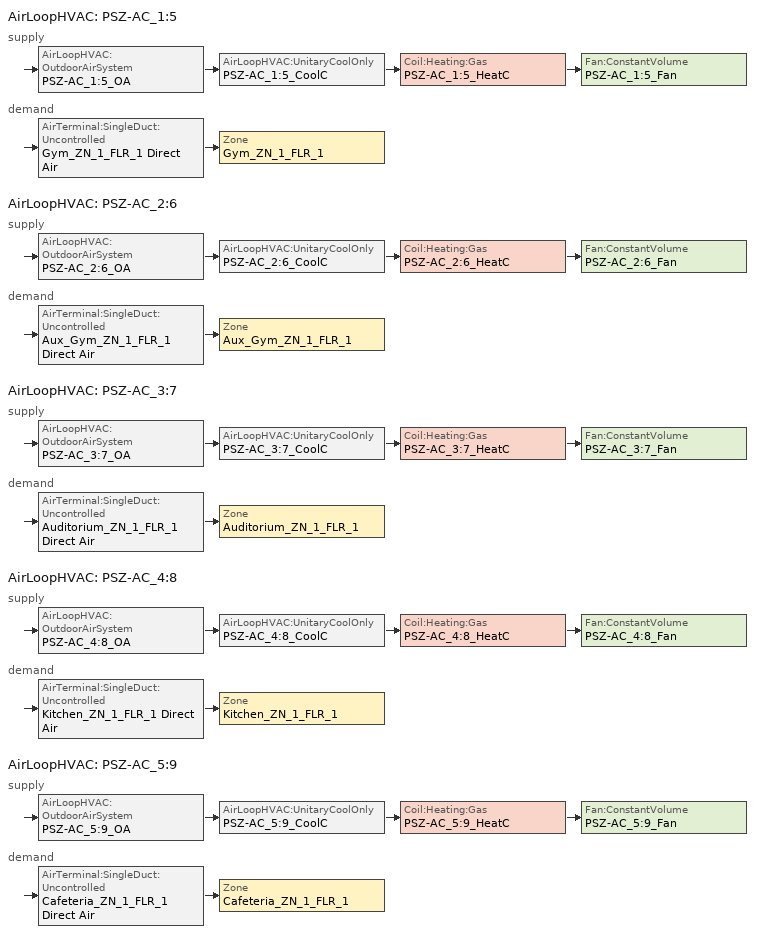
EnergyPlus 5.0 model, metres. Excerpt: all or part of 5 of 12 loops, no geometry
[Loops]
AirLoopHVAC 'PSZ-AC_1:5'
 supply: AirLoopHVAC:OutdoorAirSystem 'PSZ-AC_1:5_OA' > AirLoopHVAC:UnitaryCoolOnly 'PSZ-AC_1:5_CoolC' > Coil:Heating:Gas 'PSZ-AC_1:5_HeatC' > Fan:ConstantVolume 'PSZ-AC_1:5_Fan'
 demand: AirTerminal:SingleDuct:Uncontrolled 'Gym_ZN_1_FLR_1 Direct Air' > Zone 'Gym_ZN_1_FLR_1'
AirLoopHVAC 'PSZ-AC_2:6'
 supply: AirLoopHVAC:OutdoorAirSystem 'PSZ-AC_2:6_OA' > AirLoopHVAC:UnitaryCoolOnly 'PSZ-AC_2:6_CoolC' > Coil:Heating:Gas 'PSZ-AC_2:6_HeatC' > Fan:ConstantVolume 'PSZ-AC_2:6_Fan'
 demand: AirTerminal:SingleDuct:Uncontrolled 'Aux_Gym_ZN_1_FLR_1 Direct Air' > Zone 'Aux_Gym_ZN_1_FLR_1'
AirLoopHVAC 'PSZ-AC_3:7'
 supply: AirLoopHVAC:OutdoorAirSystem 'PSZ-AC_3:7_OA' > AirLoopHVAC:UnitaryCoolOnly 'PSZ-AC_3:7_CoolC' > Coil:Heating:Gas 'PSZ-AC_3:7_HeatC' > Fan:ConstantVolume 'PSZ-AC_3:7_Fan'
 demand: AirTerminal:SingleDuct:Uncontrolled 'Auditorium_ZN_1_FLR_1 Direct Air' > Zone 'Auditorium_ZN_1_FLR_1'
AirLoopHVAC 'PSZ-AC_4:8'
 supply: AirLoopHVAC:OutdoorAirSystem 'PSZ-AC_4:8_OA' > AirLoopHVAC:UnitaryCoolOnly 'PSZ-AC_4:8_CoolC' > Coil:Heating:Gas 'PSZ-AC_4:8_HeatC' > Fan:ConstantVolume 'PSZ-AC_4:8_Fan'
 demand: AirTerminal:SingleDuct:Uncontrolled 'Kitchen_ZN_1_FLR_1 Direct Air' > Zone 'Kitchen_ZN_1_FLR_1'
AirLoopHVAC 'PSZ-AC_5:9'
 supply: AirLoopHVAC:OutdoorAirSystem 'PSZ-AC_5:9_OA' > AirLoopHVAC:UnitaryCoolOnly 'PSZ-AC_5:9_CoolC' > Coil:Heating:Gas 'PSZ-AC_5:9_HeatC' > Fan:ConstantVolume 'PSZ-AC_5:9_Fan'
 demand: AirTerminal:SingleDuct:Uncontrolled 'Cafeteria_ZN_1_FLR_1 Direct Air' > Zone 'Cafeteria_ZN_1_FLR_1'
[Fan:ConstantVolume] Availablility Schedule=HVACOperationSchd; Maximum Flow Rate=AUTOSIZE; Motor In Airstream Fraction=1
Name | Fan Efficiency | Pressure Rise | Motor Efficiency
PSZ-AC_1:5_Fan | 0.6045 | 1017.592 | 0.93
PSZ-AC_2:6_Fan; PSZ-AC_3:7_Fan; PSZ-AC_5:9_Fan | 0.5915 | 1109.648 | 0.91
PSZ-AC_4:8_Fan | 0.53625 | 622 | 0.825
[Fan:ZoneExhaust] Availability Schedule=HVACOperationSchd; Fan Efficiency=1; Pressure Rise {Pa}=1.0e-006
Name | Maximum Flow Rate {m3/s} [*******]
Cafeteria_ZN_1_FLR_1 Exhaust Fan | 1.6288
Kitchen_ZN_1_FLR_1 Exhaust Fan | 0.2592
[Coil:Heating:Gas] Availablility Schedule=ALWAYS_ON; Nominal Capacity {W}=AUTOSIZE
Name | Gas Burner Efficiency
PSZ-AC_1:5_HeatC; PSZ-AC_2:6_HeatC; PSZ-AC_3:7_HeatC; PSZ-AC_5:9_HeatC | 0.78
PSZ-AC_4:8_HeatC | 0.8
[Coil:Cooling:DX:SingleSpeed] Availablility Schedule=ALWAYS_ON; Rated Total Cooling Capacity {W}=AUTOSIZE; Rated Sensible Heat Ratio=AUTOSIZE; Rated Air Flow Rate {m3/s}=AUTOSIZE
Name | Rated COP | Total Cooling Capacity Function of Temperature Curve | Total Cooling Capacity Function of Flow Fraction Curve | Energy Input Ratio Function of Temperature Curve | Energy Input Ratio Function of Flow Fraction Curve | Part Load Fraction Correlation Curve
PSZ-AC_1:5_CoolC DXCoil | 3.13381 | Measured_CoolCStandard10Ton_CapFT | Measured_CoolCStandard10Ton_CapFF | Measured_CoolCStandard10Ton_EIRFT | Measured_CoolCStandard10Ton_EIRFFF | No_PLR_Degredation
PSZ-AC_2:6_CoolC DXCoil; PSZ-AC_3:7_CoolC DXCoil; PSZ-AC_5:9_CoolC DXCoil | 3.23372 | Measured_CoolCStandard10Ton_CapFT | Measured_CoolCStandard10Ton_CapFF | Measured_CoolCStandard10Ton_EIRFT | Measured_CoolCStandard10Ton_EIRFFF | No_PLR_Degredation
PSZ-AC_4:8_CoolC DXCoil | 3.66668 | Cool-Cap-fT | ConstantCubic | Cool-EIR-fT | ConstantCubic | Cool-PLF-fPLR
[Zone equipment]
Auditorium_ZN_1_FLR_1: Auditorium_ZN_1_FLR_1 Direct Air
Aux_Gym_ZN_1_FLR_1: Aux_Gym_ZN_1_FLR_1 Direct Air
Cafeteria_ZN_1_FLR_1: Cafeteria_ZN_1_FLR_1 Exhaust Fan, Cafeteria_ZN_1_FLR_1 Direct Air
Gym_ZN_1_FLR_1: Gym_ZN_1_FLR_1 Direct Air
Kitchen_ZN_1_FLR_1: Kitchen_ZN_1_FLR_1 Exhaust Fan, Kitchen_ZN_1_FLR_1 Direct Air
[Sizing:Zone] Zone Cooling Design Supply Air Temperature {C}=12.8; Zone Heating Design Supply Air Temperature {C}=50; Zone Cooling Design Supply Air Humidity Ratio {kg-H20/kg-air}=0.0085; Zone Heating Design Supply Air Humidity Ratio {kg-H20/kg-air}=0.008; Outdoor Air Method=Flow/Person; Cooling Design Air Flow Method {Flow/Zone | DesignDay | DesignDay}=DesignDay; Heating Design Air Flow Method {Flow/Zone | DesignDay}=DesignDay
Name | Outside Air Flow per Person {(m3/s)/person} | Cooling Minimum Air Flow
Auditorium_ZN_1_FLR_1; Kitchen_ZN_1_FLR_1 | 0.008
Aux_Gym_ZN_1_FLR_1; Gym_ZN_1_FLR_1 | 0.01
Cafeteria_ZN_1_FLR_1 | 0.01 | 1.628
[ZoneControl:Thermostat] Control Type Schedule=Dual Zone Control Type Sched
Name | Zone | Control 1
Auditorium_ZN_1_FLR_1 Thermostat | Auditorium_ZN_1_FLR_1 | Auditorium_ZN_1_FLR_1 DualSPSched
Aux_Gym_ZN_1_FLR_1 Thermostat | Aux_Gym_ZN_1_FLR_1 | Aux_Gym_ZN_1_FLR_1 DualSPSched
Cafeteria_ZN_1_FLR_1 Thermostat | Cafeteria_ZN_1_FLR_1 | Cafeteria_ZN_1_FLR_1 DualSPSched
Gym_ZN_1_FLR_1 Thermostat | Gym_ZN_1_FLR_1 | Gym_ZN_1_FLR_1 DualSPSched
Kitchen_ZN_1_FLR_1 Thermostat | Kitchen_ZN_1_FLR_1 | Kitchen_ZN_1_FLR_1 DualSPSched
[ThermostatSetpoint:DualSetpoint]
Name | Heating Setpoint Temperature Schedule | Cooling Setpoint Temperature Schedule
Auditorium_ZN_1_FLR_1 DualSPSched; Aux_Gym_ZN_1_FLR_1 DualSPSched; Cafeteria_ZN_1_FLR_1 DualSPSched; Gym_ZN_1_FLR_1 DualSPSched | HTGSETP_SCH | CLGSETP_SCH
Kitchen_ZN_1_FLR_1 DualSPSched | HTGSETP_SCH_BathCorrMechKitchen | CLGSETP_SCH_BathCorrMechKitchen
[SetpointManager:SingleZone:Reheat] Control Variable=Temperature; Minimum Supply Air Temperature C=10; Maximum Supply Air Temperature C=50
Name | Control Zone | Setpoint Node or NodeList
SupAirTemp MngrAuditorium_ZN_1_FLR_1 | Auditorium_ZN_1_FLR_1 | PSZ-AC_3:7 Supply Equipment Outlet Node
SupAirTemp MngrAux_Gym_ZN_1_FLR_1 | Aux_Gym_ZN_1_FLR_1 | PSZ-AC_2:6 Supply Equipment Outlet Node
SupAirTemp MngrCafeteria_ZN_1_FLR_1 | Cafeteria_ZN_1_FLR_1 | PSZ-AC_5:9 Supply Equipment Outlet Node
SupAirTemp MngrGym_ZN_1_FLR_1 | Gym_ZN_1_FLR_1 | PSZ-AC_1:5 Supply Equipment Outlet Node
SupAirTemp MngrKitchen_ZN_1_FLR_1 | Kitchen_ZN_1_FLR_1 | PSZ-AC_4:8 Supply Equipment Outlet Node
[Sizing:System] Type Of Load To Size On {Sensible}=Sensible; Design Outdoor Air Flow Rate {m3/s}=AUTOSIZE; Minimum System Air Flow Ratio=1; Preheat Design Temperature {C}=7; Preheat Design Humidity Ratio {kg-H2O/kg-air}=0.008; Precool Design Temperature {C}=12.8; Precool Design Humidity Ratio {kg-H2O/kg-air}=0.008; Central Cooling Design Supply Air Temperature {C}=12.8; Central Heating Design Supply Air Temperature {C}=40; Sizing Option {Coincident | NonCoincident}=NonCoincident; Central Cooling Design Supply Air Humidity Ratio {kg-H2O/kg-air}=0.0085; Central Heating Design Supply Air Humidity Ratio {kg-H2O/kg-air}=0.008; Cooling Design Air Flow Method=DesignDay; Heating Design Air Flow Method=DesignDay
Name | 100% Outdoor Air in Cooling {Yes | No} | 100% Outdoor Air in Heating {Yes | No}
PSZ-AC_1:5; PSZ-AC_2:6; PSZ-AC_3:7; PSZ-AC_5:9 | No | No
PSZ-AC_4:8 | YES | YES
[Controller:OutdoorAir] Minimum Outdoor Air Flow Rate {m3/s}=AUTOSIZE; Maximum Outdoor Air Flow Rate {m3/s}=AUTOSIZE; Economizer Control Action Type=ModulateFlow; Economizer Maximum Limit Dry-Bulb Temperature {C}=28; Economizer Maximum Limit Enthalpy {J/kg}=64000; Economizer Minimum Limit Dry-Bulb Temperature {C}=-100; Lockout Type=NoLockout; Minimum Limit Type=FixedMinimum; Minimum Outdoor Air Schedule=MinOA_Sched
Name | Economizer Control Type
PSZ-AC_1:5_OA_Controller; PSZ-AC_2:6_OA_Controller; PSZ-AC_3:7_OA_Controller; PSZ-AC_5:9_OA_Controller | DifferentialDryBulb
PSZ-AC_4:8_OA_Controller | NoEconomizer
[AirLoopHVAC] Design Supply Air Flow Rate {m3/s}=AUTOSIZE
PSZ-AC_1:5; PSZ-AC_2:6; PSZ-AC_3:7; PSZ-AC_4:8; PSZ-AC_5:9
[AirLoopHVAC:UnitaryCoolOnly] Availablility Schedule=ALWAYS_ON
Name | Cooling Coil
PSZ-AC_1:5_CoolC | PSZ-AC_1:5_CoolC DXCoil
PSZ-AC_2:6_CoolC | PSZ-AC_2:6_CoolC DXCoil
PSZ-AC_3:7_CoolC | PSZ-AC_3:7_CoolC DXCoil
PSZ-AC_4:8_CoolC | PSZ-AC_4:8_CoolC DXCoil
PSZ-AC_5:9_CoolC | PSZ-AC_5:9_CoolC DXCoil
[AirTerminal:SingleDuct:Uncontrolled] Availability Schedule=ALWAYS_ON; Maximum Air Flow Rate {m3/s}=AUTOSIZE
Auditorium_ZN_1_FLR_1 Direct Air; Aux_Gym_ZN_1_FLR_1 Direct Air; Cafeteria_ZN_1_FLR_1 Direct Air; Gym_ZN_1_FLR_1 Direct Air; Kitchen_ZN_1_FLR_1 Direct Air
[SetpointManager:MixedAir]
Name | Control Variable {Temperature} | Control Variable | Setpoint Node or NodeList
PSZ-AC_1:5_CoolC SAT Manager; PSZ-AC_2:6_CoolC SAT Manager; PSZ-AC_3:7_CoolC SAT Manager; PSZ-AC_4:8_CoolC SAT Manager; PSZ-AC_5:9_CoolC SAT Manager | Temperature
PSZ-AC_1:5_HeatC MixedAir Manager |  | Temperature | PSZ-AC_1:5_HeatC-PSZ-AC_1:5_FanNode
PSZ-AC_1:5_OAMixed Air Temp Manager |  | Temperature | PSZ-AC_1:5_OA-PSZ-AC_1:5_CoolCNode
PSZ-AC_2:6_HeatC MixedAir Manager |  | Temperature | PSZ-AC_2:6_HeatC-PSZ-AC_2:6_FanNode
PSZ-AC_2:6_OAMixed Air Temp Manager |  | Temperature | PSZ-AC_2:6_OA-PSZ-AC_2:6_CoolCNode
PSZ-AC_3:7_HeatC MixedAir Manager |  | Temperature | PSZ-AC_3:7_HeatC-PSZ-AC_3:7_FanNode
PSZ-AC_3:7_OAMixed Air Temp Manager |  | Temperature | PSZ-AC_3:7_OA-PSZ-AC_3:7_CoolCNode
PSZ-AC_4:8_HeatC MixedAir Manager |  | Temperature | PSZ-AC_4:8_HeatC-PSZ-AC_4:8_FanNode
PSZ-AC_4:8_OAMixed Air Temp Manager |  | Temperature | PSZ-AC_4:8_OA-PSZ-AC_4:8_CoolCNode
PSZ-AC_5:9_HeatC MixedAir Manager |  | Temperature | PSZ-AC_5:9_HeatC-PSZ-AC_5:9_FanNode
PSZ-AC_5:9_OAMixed Air Temp Manager |  | Temperature | PSZ-AC_5:9_OA-PSZ-AC_5:9_CoolCNode
[Refrigeration:Case] Availablility Schedule=ALWAYS_ON; Zone=Kitchen_ZN_1_FLR_1; Rated Ambient Temperature {C}=23.88; Rated Ambient Relative Humidity {%}=55; Rated Total Cooling Capacity per Unit length {W/m}=734; Case Length {m}=7.32; Latent Case Credit Curve Type=CaseTemperatureMethod; Standard Case Lighting Power per Unit Length {W/m}=33; Case Lighting Schedule=BLDG_LIGHT_SCH; Fraction Of Lighting Energy To Case=1; Case Anti-Sweat Heater Power per Unit Length {W/m}=0; Minimum Anti-Sweat Heater Power per Unit Length {W/m}=0; Anti-Sweat Heater Control Type {******}=None; Humidity At Zero Anti-Sweat Heater Energy {%}=0; Case Height {m}=0; Defrost Energy Correction Curve Type=None; Under Case HVAC Return Air Fraction=0
Name | Rated Latent Heat Ratio | Rated Runtime Fraction | Case Operating Temperature {C} | Latent Case Credit Curve | Standard Case Fan Power per Unit Length {W/m} | Operating Case Fan Power per Unit Length {W/m} | Fraction of Anti-Sweat Heater Energy To Case | Case Defrost Power per Unit Length {W/m} | Case Defrost Type | Case Defrost Schedule | Case Defrost Drip-Down Schedule | Refrigerated Case Restocking Schedule | Case Credit Fraction Schedule | Case Defrost Type {*******}
Kitchen_ZN_1_FLR_1_Case:1_WALKINFREEZER | 0.1 | 0.4 | -23 | Kitchen_ZN_1_FLR_1_Case:1_WALKINFREEZERSingleShelfHorizontal_LatentEnergyMult | 68.3 | 68.3 | 0 | 410 | ELECTRIC | Kitchen_ZN_1_FLR_1_Case:1_WALKINFREEZER_CaseDefrost2aDaySched | Kitchen_ZN_1_FLR_1_Case:1_WALKINFREEZER_CaseDripDown2aDaySched | Kitchen_ZN_1_FLR_1_Case:1_WALKINFREEZER_WalkInStockingSched | Kitchen_ZN_1_FLR_1_Case:1_WALKINFREEZER_CaseCreditReduxSched
Kitchen_ZN_1_FLR_1_Case:2_SELFCONTAINEDDISPLAYCASE | 0.08 | 0.85 | 2 | Kitchen_ZN_1_FLR_1_Case:2_SELFCONTAINEDDISPLAYCASEMultiShelfVertical_LatentEnergyMult | 55 | 55 | 0.2 | 0 |  |  |  | Kitchen_ZN_1_FLR_1_Case:2_SELFCONTAINEDDISPLAYCASE_CaseStockingSched |  | NONE
[Refrigeration:CompressorRack] Heat Rejection Location {OUTDOORS | ZONE}=OUTDOORS; Design Condenser Fan Power {W}=750; Condenser Type=AIRCOOLED
Name | Design Compressor Rack COP {W/W} | Compressor Rack COP As Function Of Temperature Curve | Condenser Fan Power Function of Temperature Curve | Refrigeration Case Name or CaseList
RACK1 | 1.5 | RACK1_RackCOPfTCurve | RACK1_RackCondFanCurve2 | Kitchen_ZN_1_FLR_1_Case:1_WALKINFREEZER
RACK2 | 3 | RACK2_RackCOPfTCurve |  | Kitchen_ZN_1_FLR_1_Case:2_SELFCONTAINEDDISPLAYCASE
[Schedule:Compact]
ALWAYS_ON: Through: 12/31, For: AllDays, Until: 24:00, 1
BLDG_LIGHT_SCH: Through: 6/30, For: Weekdays SummerDesignDay, Until: 07:00, 0.1773, Until: 21:00, 0.9, Until: 24:00, 0.1773, For: AllOtherDays, Until: 24:00, 0.1773, Through: 9/1, For: Weekdays SummerDesignDay, Until: 08:00, 0.1773, Until: 20:00, 0.5, Until: 24:00, 0.1773, For: AllOtherDays, Until: 24:00, 0.1773, Through: 12/31, For: Weekdays SummerDesignDay, Until: 07:00, 0.1773, Until: 21:00, 0.9, Until: 24:00, 0.1773, For: AllOtherDays, Until: 24:00, 0.1773
CLGSETP_SCH: Temperature, Through: 6/30, For: SummerDesignDay, Until: 24:00, 24, For: WeekEnds Holidays WinterDesignDay, Until: 24:00, 27, For: AllOtherDays, Until: 06:00, 27, Until: 21:00, 24, Until: 24:00, 27, Through: 9/1, For: SummerDesignDay, Until: 24:00, 24, For: WeekEnds Holidays WinterDesignDay, Until: 24:00, 27, For: AllOtherDays, Until: 07:00, 27, Until: 18:00, 24, Until: 24:00, 27, Through: 12/31, For: SummerDesignDay, Until: 24:00, 24, For: WeekEnds Holidays WinterDesignDay, Until: 24:00, 27, For: AllOtherDays, Until: 06:00, 27, Until: 21:00, 24, Until: 24:00, 27
CLGSETP_SCH_BathCorrMechKitchen: Temperature, Through: 12/31, For: SummerDesignDay, Until: 06:00, 27, Until: 21:00, 24, Until: 24:00, 27, For: AllOtherDays, Until: 24:00, 27
HTGSETP_SCH: Temperature, Through: 6/30, For: WinterDesignDay, Until: 24:00, 21, For: WeekEnds Holidays SummerDesignDay, Until: 24:00, 16, For: AllOtherDays, Until: 06:00, 16, Until: 21:00, 21, Until: 24:00, 16, Through: 9/1, For: WinterDesignDay, Until: 24:00, 21, For: WeekEnds Holidays SummerDesignDay, Until: 24:00, 16, For: AllOtherDays, Until: 07:00, 16, Until: 18:00, 21, Until: 24:00, 16, Through: 12/31, For: WinterDesignDay, Until: 24:00, 21, For: WeekEnds Holidays SummerDesignDay, Until: 24:00, 16, For: AllOtherDays, Until: 06:00, 16, Until: 21:00, 21, Until: 24:00, 16
HTGSETP_SCH_BathCorrMechKitchen: Temperature, Through: 12/31, For: WinterDesignDay, Until: 06:00, 16, Until: 21:00, 21, Until: 24:00, 16, For: AllOtherDays, Until: 24:00, 16
HVACOperationSchd; MinOA_Sched: Through: 12/31, For: Weekdays SummerDesignDay, Until: 06:00, 0, Until: 21:00, 1, Until: 24:00, 0, For: AllOtherDays, Until: 24:00, 0
Dual Zone Control Type Sched: Through: 12/31, For: AllDays, Until: 24:00, 4
Kitchen_ZN_1_FLR_1_Case:1_WALKINFREEZER_CaseCreditReduxSched: Fraction, Through: 12/31, For:AllDays, Interpolate:No, Until: 7:00, 0.2, Until: 21:00, 0.4, Until: 24:00, 0.2
Kitchen_ZN_1_FLR_1_Case:1_WALKINFREEZER_CaseDefrost2aDaySched: On/Off, Through: 12/31, For:AllDays, Interpolate:Yes, Until: 11:00, 0, Until: 11:20, 1, Until: 23:00, 0, Until: 23:20, 1, Until: 24:00, 0
Kitchen_ZN_1_FLR_1_Case:1_WALKINFREEZER_CaseDripDown2aDaySched: On/Off, Through: 12/31, For:AllDays, Interpolate:Yes, Until: 11:00, 0, Until: 11:30, 1, Until: 23:00, 0, Until: 23:30, 1, Until: 24:00, 0
Kitchen_ZN_1_FLR_1_Case:1_WALKINFREEZER_WalkInStockingSched: Any Number, Through: 12/31, For: Tuesday Friday, Until: 4:00, 0, Until: 5:00, 725, Until: 6:00, 417, Until: 7:00, 290, Until: 24:00, 0, For: AllOtherDays, Until: 4:00, 0, Until: 5:00, 125, Until: 6:00, 117, Until: 7:00, 90, Until: 19:00, 0, Until: 20:00, 125, Until: 21:00, 117, Until: 22:00, 90, Until: 24:00, 0
Kitchen_ZN_1_FLR_1_Case:2_SELFCONTAINEDDISPLAYCASE_CaseStockingSched: Any Number, Through: 12/31, For:AllDays, Until: 6:00, 0, Until: 7:00, 50, Until: 9:00, 70, Until: 10:00, 80, Until: 11:00, 70, Until: 13:00, 50, Until: 14:00, 80, Until: 15:00, 90, Until: 16:00, 80, Until: 24:00, 0
[Curve:Quadratic]
Name | Coefficient1 Constant | Coefficient2 x | Coefficient3 x**2 | Minimum Value of x | Maximum Value of x | Minimum Curve Output | Maximum Curve Output | Coefficient2 ff | Coefficient3 ff**2 | Minimum Value of ff [0.776 = 10% extrapolation of 300 cfm/ton / 370 cfm/ton (ARI)] | Maximum Value of ff [1.197 = 10% extrapolation of 430 cfm/ton / 370 cfm/ton (ARI)]
Cool-PLF-fPLR | 0.909496 | 0.0986477 | -0.00819488 | 0 | 1 | 0.7 | 1
Measured_CoolCStandard10Ton_CapFF | 0.7685 |  |  |  |  |  |  | 0.2315 | 0 | 0.776 | 1.197
Measured_CoolCStandard10Ton_EIRFFF | 1.192 |  |  |  |  |  |  | -0.1917 | 0 | 0.776 | 1.197
No_PLR_Degredation | 1 | 0 | 0 | 0 | 1
RACK1_RackCOPfTCurve | 1.7603 | -0.0377 | 0.0004 | 10 | 35
RACK1_RackCondFanCurve2 | 0 | 0.0286 | 0 | 0 | 35
RACK2_RackCOPfTCurve | 1 | 0 | 0 | 0 | 50
[Curve:Cubic]
Name | Coefficient1 Constant | Coefficient2 x | Coefficient3 x**2 | Coefficient4 x**3 | Minimum Value of x | Maximum Value of x
ConstantCubic | 1 | 0 | 0 | 0 | -100 | 100
Kitchen_ZN_1_FLR_1_Case:1_WALKINFREEZERSingleShelfHorizontal_LatentEnergyMult | 0.020376 | 0.00024378 | 1.14e-05 | 1.811e-07 | -35 | 20
Kitchen_ZN_1_FLR_1_Case:2_SELFCONTAINEDDISPLAYCASEMultiShelfVertical_LatentEnergyMult | 0.0265263 | 0.00107803 | -6.02558e-05 | 1.23732e-06 | -35 | 20
[Curve:Biquadratic]
Name | Coefficient1 Constant | Coefficient2 x | Coefficient3 x**2 | Coefficient4 y | Coefficient5 y**2 | Coefficient6 x*y | Minimum Value of x | Maximum Value of x | Minimum Value of y | Maximum Value of y | Coefficient2 wb | Coefficient3 wb**2 | Coefficient4 edb | Coefficient5 edb**2 | Coefficient6 wb*edb | Minimum Value of wb 	[52°F = 20% extrapolation (~5°F) below 57°F lowest measurement] | Maximum Value of wb  [85°F = 20% extrapolation (~5°F) above 80°F highest measurement] | Minimum Value of edb [50°F = 20% extrapolation (~10°F) below 60°F lowest measurement] | Maximum Value of edb	[122.5°F = 20% extrapolation (~10°F) above 112.5°F highest measurement]
Cool-Cap-fT | 0.971212 | -0.0152755 | 0.00144345 | -0.00039321 | -6.8364e-06 | -0.000290596 | -100 | 100 | -100 | 100
Cool-EIR-fT | 0.286871 | 0.0239022 | -0.000810648 | 0.0134585 | 0.000338936 | -0.000487004 | -100 | 100 | -100 | 100
Measured_CoolCStandard10Ton_CapFT | 0.52357 |  |  |  |  |  |  |  |  |  | 0.03478 | 0 | -0.001915 | -0.00010838 | 0 | 11.1 | 29.4 | 10 | 50.3
Measured_CoolCStandard10Ton_EIRFT | 0.9847 |  |  |  |  |  |  |  |  |  | -0.04285 | 0.0013562 | 0.009934 | 0.0006398 | -0.001169 | 11.1 | 29.4 | 10 | 50.3
